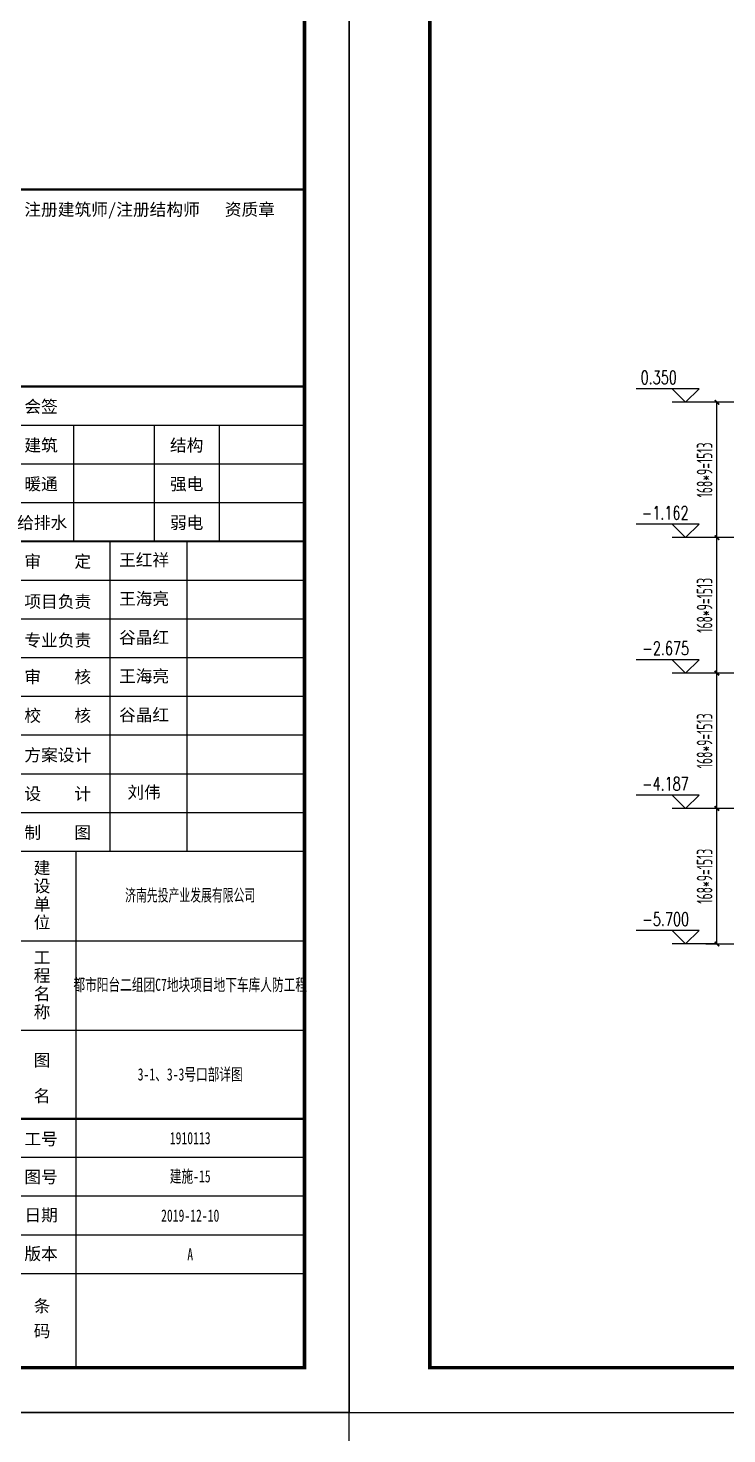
# Model space of a CAD drawing. Extents: x -473190 to 2138458, y -81875 to 2633646.
# Drawn here: x 1344730 to 1352528, y -52415 to -36716 of the extents above; entities that cross this region are included whole.
import ezdxf

# ---------------------------------------------------------------- set-up
doc = ezdxf.new("R2010")
doc.units = 0
doc.header["$LTSCALE"] = 1000
for name, color, linetype in [('AXIS', 3, 'Continuous'), ('ECA_TK', 7, 'Continuous'), ('PUB_DIM', 3, 'Continuous'), ('PUB_TEXT', 7, 'Continuous'), ('tk', 7, 'Continuous')]:
    doc.layers.add(name, color=color, linetype=linetype)
doc.styles.add('_TCH_DIM', font='SIMPLEX', dxfattribs={"bigfont": 'GBCBIG'})
doc.styles.add('_TCH_DIM_T3', font='tssdeng.shx', dxfattribs={"width": 0.564706, "bigfont": '@@@tssdchn.shx'})
doc.styles.add('SUNTXT', font='', dxfattribs={"height": 2.5})
doc.styles.add('黑体', font='simhei.ttf', dxfattribs={"width": 0.65})
doc.styles.get('SUNTXT').set_extended_font_data('SimSun')
doc.dimstyles.new('_TCH_ARCH&&50', dxfattribs={"dimtxt": 175, "dimasz": 50, "dimexe": 125, "dimexo": 150, "dimgap": 50, "dimtad": 1, "dimdec": 0, "dimzin": 0, "dimdsep": 46, "dimtxsty": '_TCH_DIM_T3', "dimblk": 'ARCHTICK', "dimcen": 0.09, "dimclrt": 7, "dimazin": 2, "dimtfac": 1, "dimtdec": 0, "dimtix": 1, "dimtmove": 2, "dimatfit": 3, "dimfxl": 0, "dimtolj": 1, "dimtzin": 0, "dimarcsym": 0})

# ---------------------------------------------------------------- blocks, each defined once
blk = doc.blocks.new('10B_A1E图框')
at = {"layer": 'ECA_TK'}
for p, q in [((765, 220.51), (831, 220.51)), ((779.58, 194.56), (779.58, 220.51)), ((797.5, 220.51), (797.5, 194.56)), ((812.08, 194.56), (812.08, 220.51)), ((765, 211.86), (831, 211.86)), ((765, 203.21), (831, 203.21)), ((787.68, 125.36), (787.68, 194.56)), ((804.77, 194.56), (804.77, 125.36)), ((765, 185.91), (831, 185.91)), ((765, 177.26), (831, 177.26)), ((765, 168.61), (831, 168.61)), ((765, 159.96), (831, 159.96)), ((765, 151.31), (831, 151.31)), ((765, 142.66), (831, 142.66)), ((765, 134.01), (831, 134.01)), ((765, 125.36), (831, 125.36)), ((780.03, 10), (780.03, 125.36)), ((765, 105.36), (831, 105.36)), ((765, 85.36), (831, 85.36)), ((831, 56.92), (765, 56.92)), ((831, 48.27), (765, 48.27)), ((831, 39.62), (765, 39.62)), ((831, 30.97), (765, 30.97))]:
    blk.add_line(p, q, dxfattribs=at)
blk.add_lwpolyline([(0, 0), (841, 0), (841, 594), (0, 594)], close=True, dxfattribs=at)
at = {"layer": 'ECA_TK', "const_width": 0.8}
blk.add_lwpolyline([(831, 10), (831, 584), (18, 584), (18, 10)], close=True, dxfattribs=at)
at = {"layer": 'ECA_TK', "const_width": 0.5}
for points in [[(765, 273.16), (831, 273.16)], [(765, 229.16), (831, 229.16)], [(765, 194.56), (831, 194.56)], [(831, 65.57), (765, 65.57)]]:
    blk.add_lwpolyline(points, dxfattribs=at)
at = {"layer": 'ECA_TK', "linetype": 'Continuous', "style": 'SUNTXT'}
for s, height, p in [('注册建筑师/注册结构师   资质章', 2.7342, (768.5, 267.3)), ('会签', 2.734, (768.5, 223.3)), ('建筑', 2.734, (768.5, 214.65)), ('结构', 2.734, (801, 214.65)), ('暖通', 2.734, (768.5, 206)), ('强电', 2.734, (801, 206)), ('给排水', 2.734, (766.9, 197.35)), ('弱电', 2.734, (801, 197.35)), ('审    定', 2.734, (768.5, 188.7)), ('项目负责', 2.734, (768.5, 179.74)), ('专业负责', 2.734, (768.5, 171.09)), ('审    核', 2.734, (768.5, 162.93)), ('校    核', 2.734, (768.5, 154.28)), ('方案设计', 2.734, (768.5, 145.45)), ('设    计', 2.734, (768.5, 136.8)), ('制    图', 2.734, (768.5, 128.15)), ('建', 2.73, (770.59, 120.26)), ('设', 2.73, (770.59, 116.2)), ('单', 2.73, (770.59, 112.14)), ('位', 2.73, (770.59, 108.08)), ('工', 2.73, (770.59, 100.26)), ('程', 2.73, (770.59, 96.2)), ('名', 2.73, (770.59, 92.14)), ('称', 2.73, (770.59, 88.08)), ('图', 2.73, (770.59, 77.33)), ('名', 2.73, (770.59, 69.33)), ('工号', 2.734, (768.5, 59.71)), ('图号', 2.734, (768.5, 51.23)), ('日期', 2.734, (768.5, 42.72)), ('版本', 2.734, (768.5, 34.07)), ('条', 2.73, (770.59, 22.4)), ('码', 2.73, (770.59, 16.85))]:
    blk.add_text(s, height=height, dxfattribs=at).set_placement(p)
blk = doc.blocks.new('_ArchTick')
at = {"color": 0, "linetype": 'ByBlock', "const_width": 0.4}
blk.add_lwpolyline([(-0.5, -0.5), (0.5, 0.5)], dxfattribs=at)
blk = doc.blocks.new('*D2675')
at = {"layer": 'AXIS', "color": 0, "lineweight": -2, "transparency": 16777216}
for p, q in [((1353088, -45431), (1352292, -45431)), ((1352417, -46944), (1352417, -45431)), ((1353088, -46944), (1352292, -46944))]:
    blk.add_line(p, q, dxfattribs=at)
at = {"layer": 'Defpoints', "color": 0, "transparency": 16777216}
for p in [(1352417, -45431), (1353238, -45431), (1353238, -46944)]:
    blk.add_point(p, dxfattribs=at)
at = {"layer": 'AXIS', "color": 0, "lineweight": -2, "transparency": 16777216, "xscale": 50, "yscale": 50, "zscale": 50}
for p, rotation in [((1352417, -45431), 90), ((1352417, -46944), 270)]:
    blk.add_blockref('_ArchTick', p, dxfattribs=dict(at, rotation=rotation))
at = {"layer": 'AXIS', "color": 7, "transparency": 16777216, "insert": (1352279, -46187), "char_height": 175, "attachment_point": 5, "rotation": 90, "style": '_TCH_DIM_T3'}
blk.add_mtext('\\A1;168*9=1513', dxfattribs=at)
blk = doc.blocks.new('*D2676')
at = {"layer": 'AXIS', "color": 0, "lineweight": -2, "transparency": 16777216}
for p, q in [((1353088, -43919), (1352292, -43919)), ((1352417, -45431), (1352417, -43919)), ((1353088, -45431), (1352292, -45431))]:
    blk.add_line(p, q, dxfattribs=at)
at = {"layer": 'Defpoints', "color": 0, "transparency": 16777216}
for p in [(1352417, -43919), (1353238, -43919), (1353238, -45431)]:
    blk.add_point(p, dxfattribs=at)
at = {"layer": 'AXIS', "color": 0, "lineweight": -2, "transparency": 16777216, "xscale": 50, "yscale": 50, "zscale": 50}
for p, rotation in [((1352417, -43919), 90), ((1352417, -45431), 270)]:
    blk.add_blockref('_ArchTick', p, dxfattribs=dict(at, rotation=rotation))
at = {"layer": 'AXIS', "color": 7, "transparency": 16777216, "insert": (1352279, -44675), "char_height": 175, "attachment_point": 5, "rotation": 90, "style": '_TCH_DIM_T3'}
blk.add_mtext('\\A1;168*9=1513', dxfattribs=at)
blk = doc.blocks.new('*D2677')
at = {"layer": 'AXIS', "color": 0, "lineweight": -2, "transparency": 16777216}
for p, q in [((1353088, -42406), (1352292, -42406)), ((1352417, -43919), (1352417, -42406)), ((1353088, -43919), (1352292, -43919))]:
    blk.add_line(p, q, dxfattribs=at)
at = {"layer": 'Defpoints', "color": 0, "transparency": 16777216}
for p in [(1352417, -42406), (1353238, -42406), (1353238, -43919)]:
    blk.add_point(p, dxfattribs=at)
at = {"layer": 'AXIS', "color": 0, "lineweight": -2, "transparency": 16777216, "xscale": 50, "yscale": 50, "zscale": 50}
for p, rotation in [((1352417, -42406), 90), ((1352417, -43919), 270)]:
    blk.add_blockref('_ArchTick', p, dxfattribs=dict(at, rotation=rotation))
at = {"layer": 'AXIS', "color": 7, "transparency": 16777216, "insert": (1352279, -43162), "char_height": 175, "attachment_point": 5, "rotation": 90, "style": '_TCH_DIM_T3'}
blk.add_mtext('\\A1;168*9=1513', dxfattribs=at)
blk = doc.blocks.new('*D2678')
at = {"layer": 'AXIS', "color": 0, "lineweight": -2, "transparency": 16777216}
for p, q in [((1353088, -40894), (1352292, -40894)), ((1352417, -42406), (1352417, -40894)), ((1353088, -42406), (1352292, -42406))]:
    blk.add_line(p, q, dxfattribs=at)
at = {"layer": 'Defpoints', "color": 0, "transparency": 16777216}
for p in [(1352417, -40894), (1353238, -40894), (1353238, -42406)]:
    blk.add_point(p, dxfattribs=at)
at = {"layer": 'AXIS', "color": 0, "lineweight": -2, "transparency": 16777216, "xscale": 50, "yscale": 50, "zscale": 50}
for p, rotation in [((1352417, -40894), 90), ((1352417, -42406), 270)]:
    blk.add_blockref('_ArchTick', p, dxfattribs=dict(at, rotation=rotation))
at = {"layer": 'AXIS', "color": 7, "transparency": 16777216, "insert": (1352279, -41650), "char_height": 175, "attachment_point": 5, "rotation": 90, "style": '_TCH_DIM_T3'}
blk.add_mtext('\\A1;168*9=1513', dxfattribs=at)

msp = doc.modelspace()

# ---------------------------------------------------------------- linework, layer by layer
at = {"layer": 'PUB_DIM'}
for p, q in [((1352216.8, -40743.8), (1351516.8, -40743.8)), ((1352066.8, -40893.8), (1351916.8, -40743.8)), ((1352066.8, -40893.8), (1352216.8, -40743.8)), ((1352416.8, -40893.8), (1351916.8, -40893.8)), ((1352216.8, -42256.1), (1351516.8, -42256.1)), ((1352066.8, -42406.1), (1351916.8, -42256.1)), ((1352066.8, -42406.1), (1352216.8, -42256.1)), ((1352416.8, -42406.1), (1351916.8, -42406.1)), ((1352216.8, -43768.7), (1351516.8, -43768.7)), ((1352066.8, -43918.7), (1351916.8, -43768.7)), ((1352066.8, -43918.7), (1352216.8, -43768.7)), ((1352416.8, -43918.7), (1351916.8, -43918.7)), ((1352216.8, -45281.2), (1351516.8, -45281.2)), ((1352066.8, -45431.2), (1351916.8, -45281.2)), ((1352066.8, -45431.2), (1352216.8, -45281.2)), ((1352416.8, -45431.2), (1351916.8, -45431.2)), ((1352216.8, -46793.8), (1351516.8, -46793.8)), ((1352066.8, -46943.8), (1351916.8, -46793.8)), ((1352066.8, -46943.8), (1352216.8, -46793.8)), ((1352416.8, -46943.8), (1351916.8, -46943.8))]:
    msp.add_line(p, q, dxfattribs=at)

# ---------------------------------------------------------------- block references
at = {"layer": 'tk', "xscale": 50, "yscale": 50, "zscale": 50}
for p in [(1306263.1, -52174.7), (1348313.1, -52174.7), (1306263.1, -81874.6)]:
    msp.add_blockref('10B_A1E图框', p, dxfattribs=at)

# ---------------------------------------------------------------- texts
at = {"layer": 'PUB_TEXT', "style": '_TCH_DIM', "width": 0.705882}
for s, p in [('0.350', (1351564.8, -40691.3)), ('-1.162', (1351578.3, -42203.6)), ('-2.675', (1351584.3, -43716.2)), ('-4.187', (1351581.3, -45228.7)), ('-5.700', (1351584.3, -46741.3))]:
    msp.add_text(s, height=148.75, dxfattribs=at).set_placement(p)
at = {"layer": 'tk', "char_height": 136.5, "width": 854, "attachment_point": 5, "style": 'SUNTXT'}
for s, insert in [('王红祥', (1346024.1, -42662.9)), ('王海亮', (1346024.1, -43095.4)), ('谷晶红', (1346024.1, -43527.9)), ('王海亮', (1346024.1, -43960.4)), ('谷晶红', (1346024.1, -44392.9)), ('刘伟', (1346024.1, -45257.9))]:
    msp.add_mtext(s, dxfattribs=dict(at, insert=insert))
at = {"layer": 'tk', "linetype": 'ByBlock', "ltscale": 5, "char_height": 136.5, "width": 2548.359, "attachment_point": 5, "style": '黑体'}
for s, insert in [('济南先投产业发展有限公司', (1346538.9, -46406.8)), ('{\\fSTXihei|b0|i0|c134|p2;\\W0.7;都市阳台二组团C7地块项目地下车库人防工程}', (1346538.9, -47406.8)), ('{\\fSTXihei|b0|i0|c134|p2;\\W0.7;3-1、3-3号口部详图}', (1346538.9, -48406.8)), ('{\\W0.7;1910113}', (1346538.9, -49112.6)), ('{\\W0.7;建施-15}', (1346538.9, -49545.1)), ('{\\W0.7;2019-12-10}', (1346538.9, -49977.6)), ('{\\W0.7;2019-12-10}', (1346538.9, -49977.6)), ('{\\W0.7;A}', (1346538.9, -50410.1)), ('{\\W0.7;A}', (1346538.9, -50410.1))]:
    msp.add_mtext(s, dxfattribs=dict(at, insert=insert))

# ---------------------------------------------------------------- dimensions: what is measured, and where the dimension line sits
at = {"layer": 'AXIS'}
for base, p1, p2, picture, middle in [((1352416.8, -40893.8), (1353237.8, -42406.1), (1353237.8, -40893.8), '*D2678', (1352279.3, -41649.9)), ((1352416.8, -42406.1), (1353237.8, -43918.7), (1353237.8, -42406.1), '*D2677', (1352279.3, -43162.4)), ((1352416.8, -43918.7), (1353237.8, -45431.2), (1353237.8, -43918.7), '*D2676', (1352279.3, -44674.9)), ((1352416.8, -45431.2), (1353237.8, -46943.8), (1353237.8, -45431.2), '*D2675', (1352279.3, -46187.5))]:
    dim = msp.add_linear_dim(base=base, p1=p1, p2=p2, angle=90, text='168*9=1513', dimstyle='_TCH_ARCH&&50', override={"dimgap": 0}, dxfattribs=at)
    dim.commit()
    dim.dimension.update_dxf_attribs({"geometry": picture, "text_midpoint": middle, "dimtype": 129, "text_rotation": 90})

doc.saveas('drawing.dxf')
